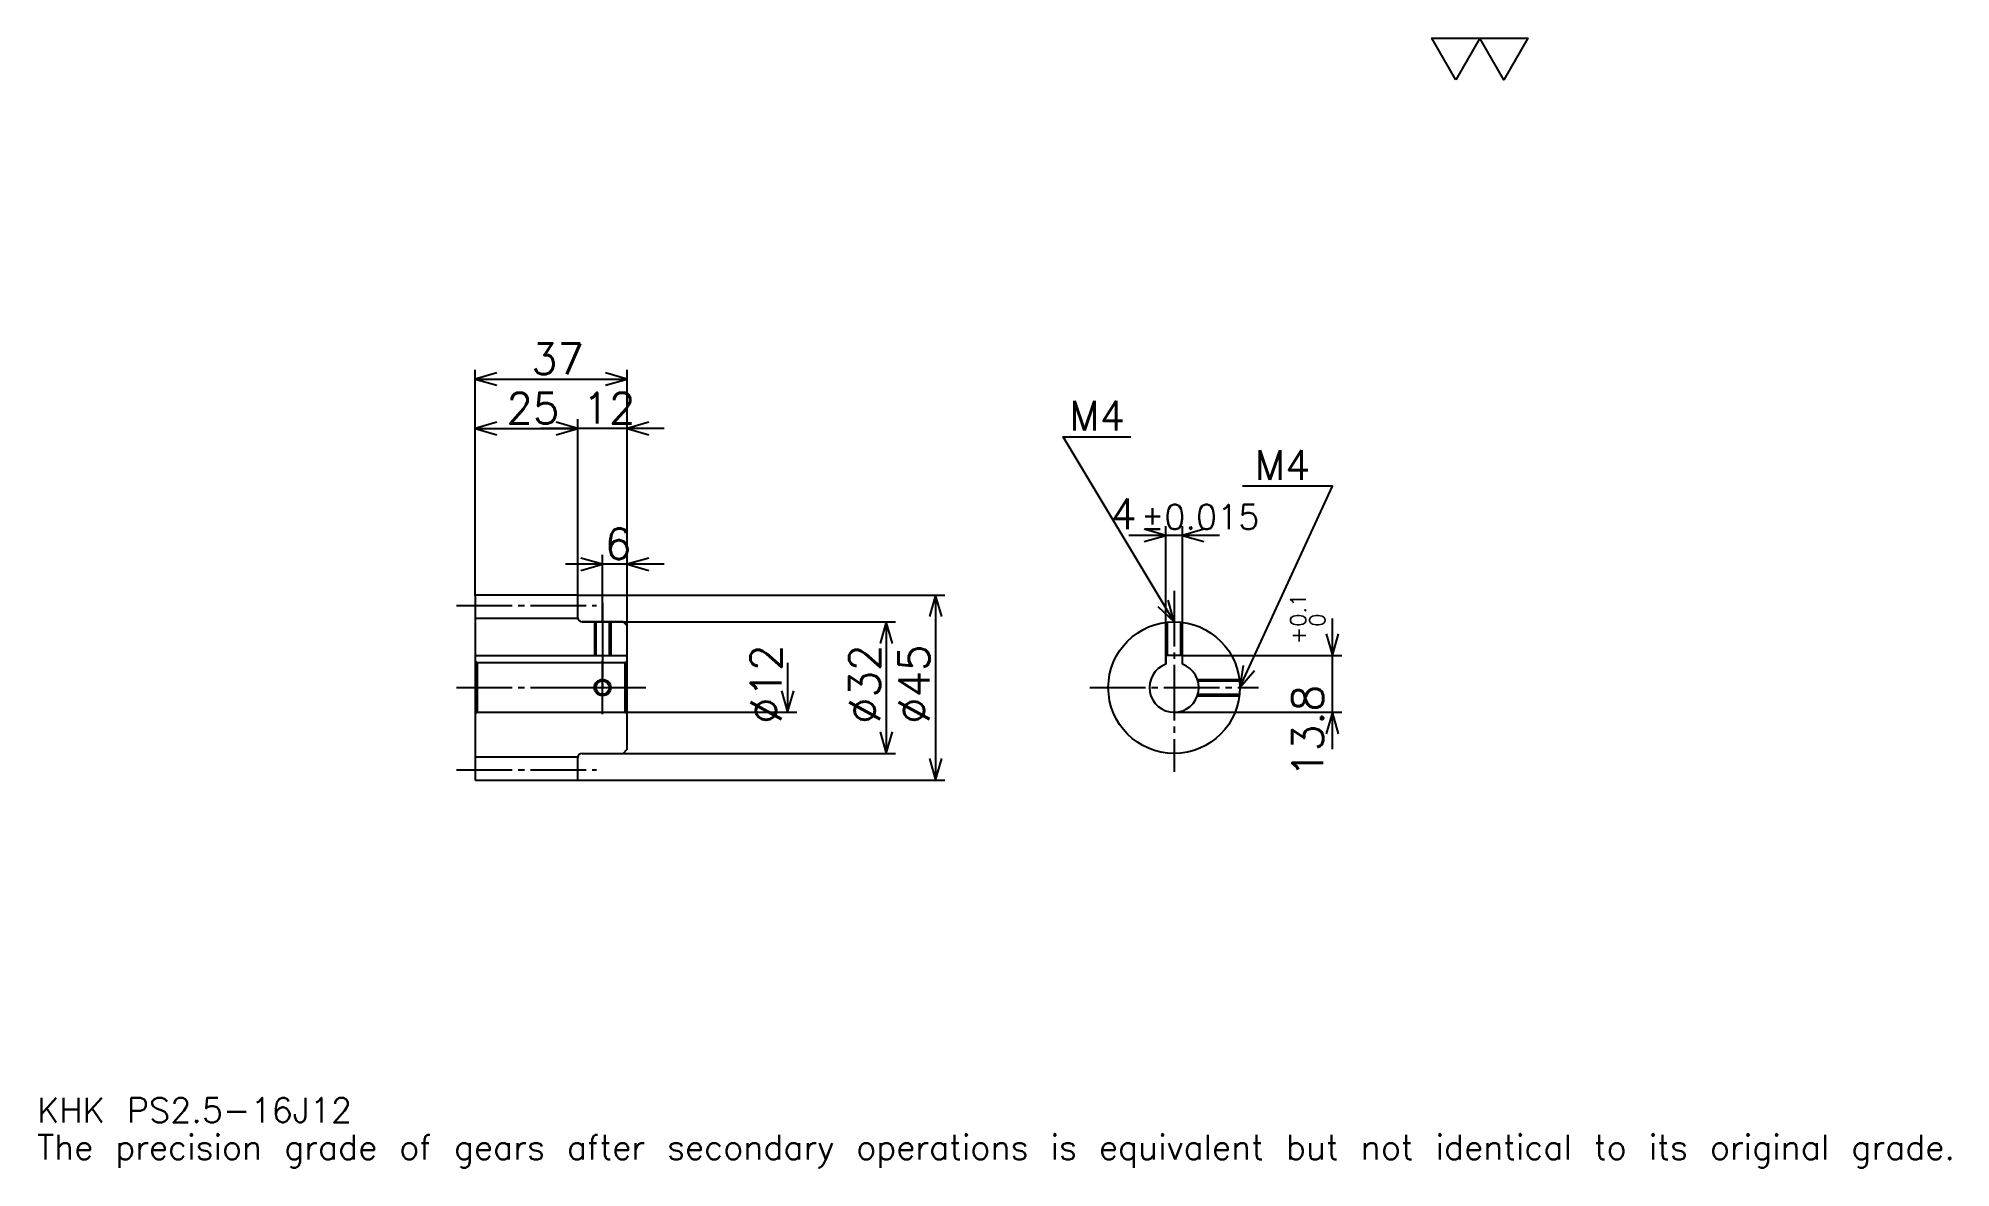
# Model space of a CAD drawing. Extents: x 15 to 480, y 6 to 280.
import ezdxf

# ---------------------------------------------------------------- set-up
doc = ezdxf.new("R2010")
doc.units = 0
doc.linetypes.add('DASHDOT', pattern=[18, 13.5, -1.5, 1.5, -1.5])
doc.layers.get('0').update_dxf_attribs({"linetype": 'CONTINUOUS'})
doc.layers.add('DASHDOT', color=6, linetype='DASHDOT')
doc.styles.add('KANJI', font='TXT', dxfattribs={"bigfont": 'BIGFONT'})

msp = doc.modelspace()

# ---------------------------------------------------------------- linework, layer by layer
at = {"color": 5}
for p, q in [((121.5, 144.75), (121.5, 199.5)), ((121.5, 197.25), (158.5, 197.25)), ((158.5, 144.75), (158.5, 199.5)), ((146.5, 144.75), (146.5, 187.5)), ((121.5, 185.25), (146.5, 185.25)), ((167.5, 185.25), (137.5, 185.25)), ((302.5, 159.25), (280.5, 159.25)), ((289.5, 130.050003), (289.5, 161.5)), ((293.5, 130.050003), (293.5, 161.5)), ((152.5, 144.75), (152.5, 154.5)), ((167.5, 152.25), (143.5, 152.25)), ((121.5, 144.649994), (121.5, 144.75)), ((146.399994, 144.75), (158.5, 144.75)), ((146.5, 144.649994), (146.5, 144.75)), ((152.5, 138.25), (152.5, 144.75)), ((152.5, 138.25), (152.5, 144.75)), ((158.5, 144.75), (235.75, 144.75)), ((158.5, 137.25), (158.5, 144.75)), ((233.5, 144.75), (233.5, 99.75)), ((147.5, 138.25), (158.5, 138.25)), ((158.5, 138.25), (223.75, 138.25)), ((221.5, 138.25), (221.5, 106.25)), ((330, 107.25), (330, 139.050003)), ((197.5, 128.25), (197.5, 116.25)), ((293.5, 130.050003), (332.25, 130.050003)), ((158.5, 116.25), (199.75, 116.25)), ((291.5, 116.25), (332.25, 116.25)), ((147.5, 106.25), (158.5, 106.25)), ((158.5, 106.25), (223.75, 106.25)), ((146.399994, 99.75), (158.5, 99.75)), ((158.5, 99.75), (235.75, 99.75))]:
    msp.add_line(p, q, dxfattribs=at)
at = {"color": 4}
for p, q in [((121.5, 139.125), (146.5, 139.125)), ((121.5, 130.050003), (158.5, 130.050003)), ((122, 128.25), (122, 116.25)), ((158, 128.25), (158.5, 128.75)), ((158, 116.25), (158.5, 115.75)), ((121.5, 105.375), (146.5, 105.375))]:
    msp.add_line(p, q, dxfattribs=at)
at = {"color": 7}
msp.add_lwpolyline([(360, 270), (354.149994, 280.140015), (377.549988, 280.140015), (371.700012, 270), (365.850006, 280.140015), (360, 270)], dxfattribs=at)
at = {"color": 5}
for points in [[(126.75, 198.75), (121.5, 197.25), (126.75, 195.75)], [(153.25, 195.75), (158.5, 197.25), (153.25, 198.75)], [(126.75, 186.75), (121.5, 185.25), (126.75, 183.75)], [(141.25, 183.75), (146.5, 185.25), (141.25, 186.75)], [(141.25, 183.75), (146.5, 185.25), (141.25, 186.75)], [(163.75, 186.75), (158.5, 185.25), (163.75, 183.75)], [(291.5, 138.25), (264.5, 183.25), (281, 183.25)], [(307.5, 122.25), (330, 171.25), (308.100006, 171.25)], [(284.25, 157.75), (289.5, 159.25), (284.25, 160.75)], [(298.75, 160.75), (293.5, 159.25), (298.75, 157.75)], [(147.25, 150.75), (152.5, 152.25), (147.25, 153.75)], [(163.75, 153.75), (158.5, 152.25), (163.75, 150.75)], [(235, 139.5), (233.5, 144.75), (232, 139.5)], [(287.512665, 141.980103), (291.5, 138.25), (290.085144, 143.52359)], [(223, 133), (221.5, 138.25), (220, 133)], [(328.5, 135.300003), (330, 130.050003), (331.5, 135.300003)], [(308.327637, 127.646996), (307.5, 122.25), (311.053955, 126.395111)], [(196, 121.5), (197.5, 116.25), (199, 121.5)], [(331.5, 111), (330, 116.25), (328.5, 111)], [(220, 111.5), (221.5, 106.25), (223, 111.5)], [(232, 105), (233.5, 99.75), (235, 105)]]:
    msp.add_lwpolyline(points, dxfattribs=at)
at = {"color": 4}
for points in [[(146.5, 139.25), (146.5, 144.649994), (146.399994, 144.75), (121.599998, 144.75), (121.5, 144.649994), (121.5, 115.75)], [(147.5, 106.25), (157.5, 106.25), (158.5, 107.25), (158.5, 137.25), (157.5, 138.25), (147.5, 138.25)], [(150.5, 138.25), (150.5, 130.050003)], [(150.880005, 138.25), (150.880005, 130.050003)], [(154.119995, 138.25), (154.119995, 130.050003)], [(154.5, 138.25), (154.5, 130.050003)], [(289.5, 127.906853), (289.5, 138.124512)], [(289.880005, 130.050003), (289.880005, 138.16777)], [(293.119995, 130.050003), (293.119995, 138.16777)], [(293.5, 127.906853), (293.5, 138.124512)], [(121.5, 115.75), (122, 116.25), (158, 116.25), (158, 128.25), (122, 128.25), (121.5, 128.75)], [(293.5, 127.906853), (293.5, 130.050003), (289.5, 130.050003), (289.5, 127.906853)], [(297.15686, 124.25), (307.374512, 124.25)], [(297.277161, 123.870003), (307.417786, 123.870003)], [(297.15686, 120.25), (307.374512, 120.25)], [(297.277161, 120.629997), (307.417786, 120.629997)], [(121.5, 115.75), (121.5, 99.849998), (121.599998, 99.75), (146.399994, 99.75), (146.5, 99.849998), (146.5, 105.25)]]:
    msp.add_lwpolyline(points, dxfattribs=at)
for centre, radius in [((291.5, 122.25), 16), ((152.5, 122.25), 1.62)]:
    msp.add_circle(centre, radius, dxfattribs=at)
at = {"color": 7}
msp.add_circle((152.5, 122.25), 2, dxfattribs=at)
at = {"color": 4}
for centre, radius, start, end in [((147.5, 139.25), 1, 180, 270), ((291.5, 122.25), 6, 109.47122094, 70.52877906), ((147.5, 105.25), 1, 90, 180)]:
    msp.add_arc(centre, radius, start, end, dxfattribs=at)
at = {"layer": 'DASHDOT', "color": 7}
for p, q in [((291.5, 145.75), (291.5, 101.75)), ((117, 142.25), (151, 142.25)), ((152.5, 138.25), (152.5, 122.25)), ((117, 122.25), (163, 122.25)), ((271, 122.25), (312, 122.25)), ((117, 102.25), (151, 102.25))]:
    msp.add_line(p, q, dxfattribs=at)
for points in [[(152.5, 142.75), (152.5, 125.550003)], [(152.5, 115.75), (152.5, 128.75)], [(146, 122.25), (159, 122.25)]]:
    msp.add_lwpolyline(points, dxfattribs=at)

# ---------------------------------------------------------------- texts
at = {"color": 7, "style": 'KANJI'}
for s, height, p in [('37', 7.5, (135.125, 198.449997)), ('25', 7.5, (129.125, 186.449997)), ('12', 7.5, (147.625, 186.449997)), ('M4', 7.2, (266, 184.75)), ('M4', 7.2, (311.100006, 172.75)), ('4', 7.5, (276.018494, 160.75)), ('%%p0.015', 6, (283.442596, 160.75)), ('6', 7.5, (153.0625, 153.449997)), ('KHK PS2.5-16J12', 6, (15, 16.5)), ('The precision grade of gears after secondary operations is equivalent but not identical to its original grade.', 6, (15, 7.5))]:
    msp.add_text(s, height=height, dxfattribs=at).set_placement(p)
for s, height, p in [('0.1', 3.75, (323.549988, 137.047775)), ('0', 3.75, (328.200012, 137.047775)), ('+', 3.75, (323.549988, 132.847778)), ('%%c12', 7.5, (196, 113.4375)), ('%%c32', 7.5, (220, 113.4375)), ('%%c45', 7.5, (232, 113.4375)), ('13.8', 7.5, (327.75, 100.384811))]:
    msp.add_text(s, height=height, rotation=90, dxfattribs=at).set_placement(p)

doc.saveas('drawing.dxf')
